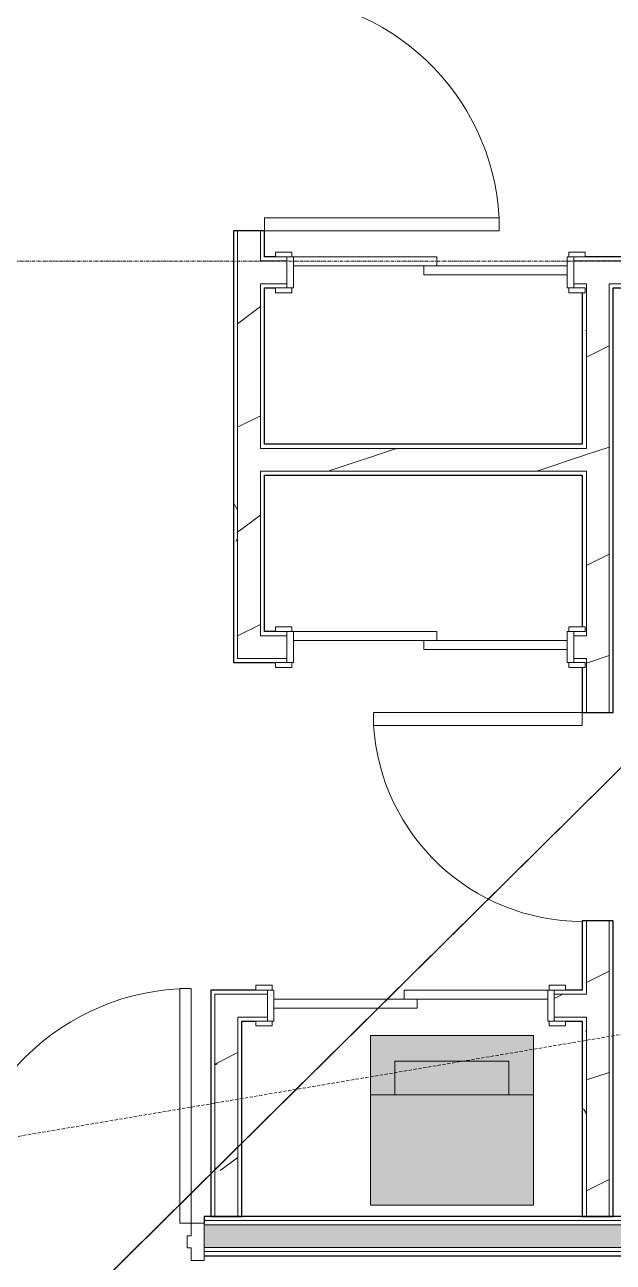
# Model space of a CAD drawing. Header units: inches. Extents: x -10205 to 13964, y -460 to 30702.
# Drawn here: x -3004.4 to -2914.1, y 11715 to 11904.9 of the extents above; entities that cross this region are included whole.
import ezdxf

# ---------------------------------------------------------------- set-up
doc = ezdxf.new("R2010")
doc.units = ezdxf.units.IN
doc.header["$MEASUREMENT"] = 0
doc.linetypes.add('Grid Line 1_2_', pattern=[0.8749999999999999, 0.4999999999999999, -0.125, 0.125, -0.125])
doc.linetypes.add('IMPORT-DASHED _2_', pattern=[0.7499999999999998, 0.4999999999999999, -0.2499999999999999])
for name, color, linetype, lineweight in [('0-1', 7, 'Continuous', 5), ('0-4', 7, 'Continuous', 9), ('00base_6150001_dwg', 147, 'Continuous', 13), ('A-DOOR', 31, 'Continuous', 9), ('A-DOOR-3', 7, 'Continuous', 9), ('A-DOOR-4', 250, 'Continuous', 13), ('A-DOOR-6', 31, 'Continuous', 13), ('A-DOOR-FRAM', 31, 'Continuous', 13), ('A-DOOR-FRAM-2', 250, 'Continuous', 13), ('A-WALL', 113, 'Continuous', 9), ('A-WALL-5', 130, 'Continuous', 25), ('A-WALL-6', 7, 'Continuous', 9), ('A-WALL-PATT-3', 7, 'Continuous', 9), ('A-WALL-PATT-4', 8, 'Continuous', 9), ('A-WALL-PATT-5', 111, 'Continuous', 9), ('E_Survey_Traverse', 147, 'Continuous', 13), ('E_TOPO_DTM_Contours_Minor', 147, 'IMPORT-DASHED _2_', 13), ('I-WALL-2', 2, 'Continuous', 25), ('P-SANR-FIXT-1', 8, 'Continuous', 9), ('P-SANR-FIXT-5', 7, 'Continuous', 9), ('S-GRID-1', 1, 'Grid Line 1_2_', 9)]:
    doc.layers.add(name, color=color, linetype=linetype, lineweight=lineweight)
pattern_1 = [(0, (0, 0), (61.44, 15.36), [2.534, -43.54600000000001, 2.534, -43.54600000000001, -245.76]), (0, (0, 0), (61.44, 15.36), [-92.16, 2.534, -89.626, 2.534, -43.54600000000001, -107.52]), (0, (0, 0), (61.44, 15.36), [-230.4, 2.534, -28.186, 2.534, -74.266]), (120, (23.04, 7.68), (-44.02215020212896, 45.52860080851592), [2.534, -43.546, 2.534, -43.546, -245.76]), (120, (23.04, 7.68), (-44.02215020212896, 45.52860080851592), [-92.15999999999998, 2.534, -89.62599999999999, 2.534, -43.546, -107.52]), (120, (23.04, 7.68), (-44.02215020212896, 45.52860080851592), [-230.4, 2.534, -28.186, 2.534, -74.26599999999999]), (240, (30.72, 38.4), (-17.41784979787101, -60.8886008085159), [2.534, -43.54600000000001, 2.534, -43.54600000000001, -245.76]), (240, (30.72, 38.4), (-17.41784979787101, -60.8886008085159), [-92.16, 2.534, -89.626, 2.534, -43.54600000000001, -107.52]), (240, (30.72, 38.4), (-17.41784979787101, -60.8886008085159), [-230.4, 2.534, -28.186, 2.534, -74.266])]
pattern_2 = [(216.87, (12.795, 31.987), (95.96128571417499, 63.97497142697662), [15.994, -143.942]), (206.565, (31.987, 22.391), (-31.98698098913992, -31.98692384710355), [35.76300000000001, -35.76300000000001]), (198.435, (31.987, 6.397), (-63.9747458606528, -31.98712813093555), [20.23099999999999, -80.92199999999998])]

# ---------------------------------------------------------------- blocks, each defined once
blk = doc.blocks.new('Single-Flush - 32_ x 84_-1372862-SITE PLAN - CAD FILE')
at = {"layer": 'A-DOOR-3'}
blk.add_arc((16.00000000000093, 2.374999999999131), 32.06659275674492, 93.57587052023096, 179.9999999999998, dxfattribs=at)
at = {"layer": 'A-DOOR-4'}
for p, q in [((14, 2.374999999999472), (14, 34.37916177666377)), ((16.00000000000093, 34.37916177666377), (14, 34.37916177666377)), ((16.00000000000093, 2.374999999999472), (16.00000000000093, 34.37916177666377)), ((16.00000000000093, 2.374999999999472), (14, 2.374999999999472))]:
    blk.add_line(p, q, dxfattribs=at)
blk = doc.blocks.new('Stacked Washer and Dryer - 26_x25_ - Private-1372850-SITE PLAN - CAD FILE')
at = {"layer": 'P-SANR-FIXT-1'}
blk.add_hatch(color=256, dxfattribs=at).paths.add_polyline_path([(1.637090463191271e-11, -12.49999999999844), (26.00000000001728, -12.49999999999707), (26.00000000001728, 12.50000000000474), (1.637090463191271e-11, 12.50000000000338)], flags=0)
at = {"layer": 'P-SANR-FIXT-5'}
for p, q in [((9.858780458671372e-13, 12.50000000000107), (26.00000000000047, 12.50000000000107)), ((9.858780458671372e-13, 12.50000000000107), (9.858780458671372e-13, -12.49999999999893)), ((16.90625000000028, -12.49999999999893), (16.90625000000028, 12.50000000000107)), ((26.00000000000047, 12.50000000000107), (26.00000000000047, -12.49999999999893)), ((22.09375000000043, 8.74999999999969), (16.90625000000028, 8.74999999999969)), ((22.09375000000043, -8.750000000000046), (22.09375000000043, 8.74999999999969)), ((16.90625000000028, -8.750000000000046), (22.09375000000043, -8.750000000000046)), ((26.00000000000047, -12.49999999999893), (9.858780458671372e-13, -12.49999999999893))]:
    blk.add_line(p, q, dxfattribs=at)
blk = doc.blocks.new('Single-Flush - 36_ x 84_-1372839-SITE PLAN - CAD FILE')
at = {"layer": 'A-DOOR-3'}
blk.add_arc((18.00000000000094, 2.374999999999273), 36.06659275674493, 93.17885224191846, 179.9999999999998, dxfattribs=at)
at = {"layer": 'A-DOOR-4'}
for p, q in [((16, 2.374999999999472), (16, 38.38609708243875)), ((18.00000000000094, 38.38609708243875), (16, 38.38609708243875)), ((18.00000000000094, 2.374999999999472), (18.00000000000094, 38.38609708243875)), ((18.00000000000094, 2.374999999999472), (16, 2.374999999999472))]:
    blk.add_line(p, q, dxfattribs=at)
blk = doc.blocks.new('FOLDING_SLIDING CLOSET - 42_ x 80_-1372874-SITE PLAN - CAD FILE')
at = {"layer": 'A-DOOR-3'}
for p, q in [((-21.25000000000012, 2.999999999999732), (-23.75000000000012, 2.999999999999732)), ((-23.75000000000012, 2.999999999999732), (-23.75000000000012, 2.249999999999732)), ((-23.75000000000012, 2.249999999999732), (-21.25000000000012, 2.249999999999732)), ((-21.25000000000012, 2.249999999999732), (-21.25000000000012, 2.999999999999732)), ((23.74999999999987, 2.999999999999732), (21.24999999999988, 2.999999999999732)), ((21.24999999999988, 2.999999999999732), (21.24999999999988, 2.249999999999732)), ((21.24999999999988, 2.249999999999732), (23.74999999999987, 2.249999999999732)), ((23.74999999999987, 2.249999999999732), (23.74999999999987, 2.999999999999732)), ((-21.25000000000009, -2.500000000038798), (-23.75000000000009, -2.500000000038798)), ((-23.75000000000009, -2.500000000038798), (-23.75000000000009, -3.250000000038518)), ((-23.75000000000009, -3.250000000038518), (-21.25000000000009, -3.250000000038518)), ((-21.25000000000009, -3.250000000038518), (-21.25000000000009, -2.500000000038798)), ((23.74999999999989, -2.500000000038798), (21.2499999999999, -2.500000000038798)), ((21.2499999999999, -2.500000000038798), (21.2499999999999, -3.250000000038518)), ((21.2499999999999, -3.250000000038518), (23.74999999999989, -3.250000000038518)), ((23.74999999999989, -3.250000000038518), (23.74999999999989, -2.500000000038798))]:
    blk.add_line(p, q, dxfattribs=at)
at = {"layer": 'A-DOOR-4'}
for p, q in [((0.9999999999999057, 2.249999999999732), (-21.00000000000011, 2.249999999999732)), ((-21.00000000000011, 2.249999999999732), (-21.00000000000011, 0.8749999999997357)), ((0.9999999999999057, 0.8749999999997357), (0.9999999999999057, 2.249999999999732)), ((-21.00000000000011, 0.8749999999997357), (0.9999999999999057, 0.8749999999997357)), ((20.99999999999988, 0.8749999999997357), (-1.000000000000095, 0.8749999999997357)), ((-1.000000000000095, 0.8749999999997357), (-1.000000000000095, -0.5000000000002975)), ((20.99999999999988, -0.5000000000002975), (20.99999999999988, 0.8749999999997357)), ((-1.000000000000095, -0.5000000000002975), (20.99999999999988, -0.5000000000002975))]:
    blk.add_line(p, q, dxfattribs=at)
at = {"layer": 'A-DOOR-FRAM-2'}
for p, q in [((-21.0000000000001, 2.249999999999732), (-22.0000000000001, 2.249999999999732)), ((-22.0000000000001, 2.249999999999732), (-22.0000000000001, -2.500000000038798)), ((-21.0000000000001, -2.500000000038798), (-21.0000000000001, 2.249999999999732)), ((20.99999999999988, 2.249999999999654), (20.99999999999988, -2.500000000000332)), ((21.9999999999999, 2.249999999999654), (20.99999999999988, 2.249999999999654)), ((21.9999999999999, -2.500000000000332), (21.9999999999999, 2.249999999999654)), ((-22.0000000000001, -2.500000000038798), (-21.0000000000001, -2.500000000038798)), ((20.99999999999988, -2.500000000000332), (21.9999999999999, -2.500000000000332))]:
    blk.add_line(p, q, dxfattribs=at)
blk = doc.blocks.new('FOLDING_SLIDING CLOSET - 42_ x 80_-1372875-SITE PLAN - CAD FILE')
at = {"layer": 'A-DOOR-3'}
for p, q in [((-23.75000000000009, 3.25000000003793), (-21.25000000000009, 3.25000000003793)), ((-23.75000000000009, 2.50000000003821), (-23.75000000000009, 3.25000000003793)), ((-21.25000000000009, 2.50000000003821), (-23.75000000000009, 2.50000000003821)), ((-21.25000000000009, 3.25000000003793), (-21.25000000000009, 2.50000000003821)), ((21.2499999999999, 3.25000000003793), (23.74999999999989, 3.25000000003793)), ((21.2499999999999, 2.50000000003821), (21.2499999999999, 3.25000000003793)), ((23.74999999999989, 2.50000000003821), (21.2499999999999, 2.50000000003821)), ((23.74999999999989, 3.25000000003793), (23.74999999999989, 2.50000000003821)), ((-23.75000000000012, -2.25000000000032), (-21.25000000000012, -2.25000000000032)), ((-23.75000000000012, -3.00000000000032), (-23.75000000000012, -2.25000000000032)), ((-21.25000000000012, -3.00000000000032), (-23.75000000000012, -3.00000000000032)), ((-21.25000000000012, -2.25000000000032), (-21.25000000000012, -3.00000000000032)), ((21.24999999999988, -2.25000000000032), (23.74999999999987, -2.25000000000032)), ((21.24999999999988, -3.00000000000032), (21.24999999999988, -2.25000000000032)), ((23.74999999999987, -3.00000000000032), (21.24999999999988, -3.00000000000032)), ((23.74999999999987, -2.25000000000032), (23.74999999999987, -3.00000000000032))]:
    blk.add_line(p, q, dxfattribs=at)
at = {"layer": 'A-DOOR-4'}
for p, q in [((-1.000000000000095, 0.4999999999997095), (20.99999999999988, 0.4999999999997095)), ((-1.000000000000095, -0.8750000000003235), (-1.000000000000095, 0.4999999999997095)), ((20.99999999999988, 0.4999999999997095), (20.99999999999988, -0.8750000000003235)), ((-21.00000000000011, -0.8750000000003235), (0.9999999999999057, -0.8750000000003235)), ((-21.00000000000011, -2.25000000000032), (-21.00000000000011, -0.8750000000003235)), ((20.99999999999988, -0.8750000000003235), (-1.000000000000095, -0.8750000000003235)), ((0.9999999999999057, -0.8750000000003235), (0.9999999999999057, -2.25000000000032)), ((0.9999999999999057, -2.25000000000032), (-21.00000000000011, -2.25000000000032))]:
    blk.add_line(p, q, dxfattribs=at)
at = {"layer": 'A-DOOR-FRAM-2'}
for p, q in [((-22.0000000000001, 2.500000000038209), (-21.0000000000001, 2.500000000038209)), ((-22.0000000000001, -2.25000000000032), (-22.0000000000001, 2.500000000038209)), ((-21.0000000000001, 2.500000000038209), (-21.0000000000001, -2.25000000000032)), ((20.99999999999988, 2.499999999999744), (21.9999999999999, 2.499999999999744)), ((20.99999999999988, -2.250000000000243), (20.99999999999988, 2.499999999999744)), ((21.9999999999999, 2.499999999999744), (21.9999999999999, -2.250000000000243)), ((-21.0000000000001, -2.25000000000032), (-22.0000000000001, -2.25000000000032)), ((21.9999999999999, -2.250000000000243), (20.99999999999988, -2.250000000000243))]:
    blk.add_line(p, q, dxfattribs=at)
blk = doc.blocks.new('1750 Ox - Unit Layouts_rvt-1-SITE PLAN - CAD FILE')
at = {"layer": 'A-WALL-PATT-3'}
h = blk.add_hatch(dxfattribs=at)
h.set_pattern_fill('FP_2', color=256, style=0, pattern_type=2)
h.set_pattern_definition(pattern_1)
h.paths.add_polyline_path([(-2967.623736679708, 11869.25834774245), (-2967.623736679708, 11873.25834774245), (-2968.248736679443, 11873.25834774245), (-2968.248736679443, 11869.25834774245)], flags=0)
h.paths.add_polyline_path([(-2967.62373667971, 11909.25834774245), (-2967.62373667971, 12051.68939610979), (-2968.24873667971, 12051.68939610979), (-2968.24873667971, 11909.25834774245)], flags=0)
h.paths.add_polyline_path([(-2967.62373667971, 12055.18939610979), (-2967.62373667971, 12079.96439611055), (-2968.24873667971, 12079.96439611055), (-2968.24873667971, 12055.18939610979)], flags=0)
h = blk.add_hatch(dxfattribs=at)
h.set_pattern_fill('FP_2', color=256, style=0, pattern_type=2)
h.set_pattern_definition(pattern_1)
h.paths.add_polyline_path([(-2972.373736679444, 11807.63334774252), (-2971.748736679442, 11807.63334774252), (-2971.74873667971, 11869.25834774245), (-2972.373736679444, 11869.25834774245), (-2972.373736679444, 11807.68500063509)], flags=0)
h = blk.add_hatch(dxfattribs=at)
h.set_pattern_fill('FP_2', color=256, style=0, pattern_type=2)
h.set_pattern_definition(pattern_1)
h.paths.add_polyline_path([(-2918.248736679637, 11721.98939611058), (-2918.248736679637, 11752.61439611024), (-2918.873736679637, 11752.61439611024), (-2918.873736679637, 11721.98939611058)], flags=0)
h.paths.add_polyline_path([(-2918.873736679637, 11756.11439611024), (-2918.248736679637, 11756.11439611024), (-2918.248736679637, 11767.36439611025), (-2918.873736679637, 11767.36439611025), (-2918.873736679637, 11756.73939611025)], flags=0)
h.paths.add_polyline_path([(-2918.436236679653, 11799.36439611025), (-2918.248736679634, 11799.36439611025), (-2918.248736679634, 11807.63334774252), (-2918.873736679636, 11807.63334774252), (-2918.873736679636, 11807.00834774253), (-2918.436236679653, 11807.00834774249), (-2918.436236679653, 11806.25834774249), (-2918.873736679636, 11806.25834774249), (-2918.873736679636, 11799.36439611025)], flags=0)
h.paths.add_polyline_path([(-2918.248736679634, 11811.13334774252), (-2918.248736679634, 11836.38334774252), (-2918.873736679636, 11836.38334774252), (-2918.854701146641, 11812.50834774253), (-2918.436236679653, 11812.50834774253), (-2918.436236679653, 11811.75834774253), (-2918.873736679636, 11811.75834774252), (-2918.873736679636, 11811.13334774252), (-2918.436236679653, 11811.13334774252)], flags=0)
h.paths.add_polyline_path([(-2918.248736679634, 11839.88334774252), (-2918.248736679634, 11864.50834774245), (-2918.436236679687, 11864.50834774245), (-2918.436236679687, 11863.75834774242), (-2918.873736679636, 11863.75834774242), (-2918.873736679636, 11839.88334774252)], flags=0)
at = {"layer": 'A-WALL-PATT-4'}
h = blk.add_hatch(dxfattribs=at)
h.set_pattern_fill('FP_4', color=256, style=0, pattern_type=2)
h.set_pattern_definition(pattern_2)
h.paths.add_polyline_path([(-2968.24873667971, 11868.63334774246), (-2968.24873667971, 11873.25834774245), (-2971.748736679442, 11873.25834774245), (-2971.748736679442, 11868.63334774246)], flags=0)
h.paths.add_polyline_path([(-2968.24873667971, 11909.25834774245), (-2968.24873667971, 12079.96439611055), (-2971.74873667971, 12079.96439611055), (-2971.74873667971, 11909.25834774245)], flags=0)
h = blk.add_hatch(dxfattribs=at)
h.set_pattern_fill('FP_4', color=256, style=0, pattern_type=2)
h.set_pattern_definition(pattern_2)
h.paths.add_polyline_path([(-2968.26501272111, 11811.13334774252), (-2968.248736679449, 11811.13334774252), (-2968.248736679443, 11868.63334774246), (-2971.748736679442, 11868.63334774246), (-2971.748736679442, 11811.13334774252)], flags=0)
h = blk.add_hatch(dxfattribs=at)
h.set_pattern_fill('FP_4', color=256, style=0, pattern_type=2)
h.set_pattern_definition(pattern_2)
h.paths.add_polyline_path([(-2914.117740343979, 11865.13334774245), (-2911.248736679844, 11865.13334774245), (-2911.248736679844, 11868.63334774245), (-2920.186236679681, 11868.63334774245), (-2920.186236679686, 11865.13334774245), (-2914.123736679635, 11865.13334774245)], flags=0)
h.paths.add_polyline_path([(-2854.123736679629, 11865.13334774245), (-2854.123736679629, 11868.63334774245), (-2877.248736679843, 11868.63334774245), (-2877.248736679843, 11865.13334774245), (-2875.123736679706, 11865.13334774245)], flags=0)
h.paths.add_polyline_path([(-2967.623736679442, 11865.13334774245), (-2964.186236679687, 11865.13334774245), (-2964.186236679687, 11868.63334774246), (-2968.248736679443, 11868.63334774246), (-2968.248736679443, 11865.13334774245)], flags=0)
h = blk.add_hatch(dxfattribs=at)
h.set_pattern_fill('FP_4', color=256, style=0, pattern_type=2)
h.set_pattern_definition(pattern_2)
h.paths.add_polyline_path([(-2914.748736679636, 11721.98939611058), (-2914.748736679636, 11767.36439611025), (-2918.248736679637, 11767.36439611025), (-2918.248736679637, 11721.98939611058)], flags=0)
h.paths.add_polyline_path([(-2914.748736679636, 11799.36439611025), (-2914.748736679636, 11865.13334774245), (-2918.248736679634, 11865.13334774245), (-2918.248736679634, 11799.36439611025)], flags=0)
h = blk.add_hatch(dxfattribs=at)
h.set_pattern_fill('FP_4', color=256, style=0, pattern_type=2)
h.set_pattern_definition(pattern_2)
h.paths.add_polyline_path([(-2967.623736679442, 11836.38334774252), (-2918.248736679634, 11836.38334774252), (-2918.248736679634, 11839.88334774252), (-2968.248736679443, 11839.88334774252), (-2968.248736679443, 11836.38334774252), (-2967.822649722921, 11836.38334774252)], flags=0)
h = blk.add_hatch(dxfattribs=at)
h.set_pattern_fill('FP_4', color=256, style=0, pattern_type=2)
h.set_pattern_definition(pattern_2)
h.paths.add_polyline_path([(-2975.227800072034, 11721.98939611056), (-2971.727800072035, 11721.98939611056), (-2971.727800072035, 11756.11439611024), (-2975.227800072034, 11756.11439611024), (-2975.227800072034, 11730.2643216648)], flags=0)
h = blk.add_hatch(dxfattribs=at)
h.set_pattern_fill('FP_4', color=256, style=0, pattern_type=2)
h.set_pattern_definition(pattern_2)
h.paths.add_polyline_path([(-2918.248736679637, 11752.61439611024), (-2918.248736679637, 11756.11439611024), (-2923.175768375937, 11756.11439611024), (-2923.175768375937, 11752.61439611024), (-2918.873736679637, 11752.61439611024)], flags=0)
h.paths.add_polyline_path([(-2971.727800072035, 11752.61439611024), (-2967.175768375937, 11752.61439611024), (-2967.175768375937, 11756.11439611024), (-2971.727800072035, 11756.11439611024)], flags=0)
at = {"layer": 'A-WALL-5'}
for p, q in [((-2972.373736679706, 11873.25834774244), (-2972.373736679706, 11869.25834774244)), ((-2967.623736679706, 11873.25834774244), (-2972.373736679706, 11873.25834774244)), ((-2967.623736679706, 11869.25834774244), (-2967.623736679706, 11873.25834774244)), ((-2972.373736679439, 11869.25834774244), (-2972.373736679441, 11811.75834774251)), ((-2965.936236679684, 11869.25834774244), (-2967.623736679439, 11869.25834774244)), ((-2911.24873667984, 11869.25834774244), (-2918.436236679684, 11869.25834774244)), ((-2967.62373667944, 11840.50834774251), (-2967.623736679439, 11864.50834774244)), ((-2967.623736679439, 11864.50834774244), (-2965.936236679684, 11864.50834774244)), ((-2918.873736679633, 11863.7583477424), (-2918.873736679633, 11840.50834774251)), ((-2914.123736679633, 11799.36439611023), (-2914.123736679632, 11864.50834774244)), ((-2914.123736679632, 11864.50834774244), (-2911.24873667984, 11864.50834774244)), ((-2918.873736679633, 11840.50834774251), (-2967.62373667944, 11840.50834774251)), ((-2967.623736679441, 11811.75834774251), (-2967.62373667944, 11835.75834774251)), ((-2967.62373667944, 11835.75834774251), (-2918.873736679633, 11835.75834774251)), ((-2918.873736679633, 11835.75834774251), (-2918.873736679633, 11812.50834774251)), ((-2972.373736679441, 11811.75834774251), (-2972.373736679441, 11807.63334774251)), ((-2965.93623667965, 11811.75834774251), (-2967.623736679441, 11811.75834774251)), ((-2972.373736679441, 11807.63334774251), (-2972.373736679441, 11807.00834774251)), ((-2972.373736679441, 11807.00834774251), (-2965.93623667965, 11807.00834774251)), ((-2918.873736679633, 11806.25834774248), (-2918.873736679633, 11799.36439611023)), ((-2918.873736679633, 11799.36439611023), (-2914.123736679633, 11799.36439611023)), ((-2914.123736679634, 11767.36439611023), (-2918.873736679634, 11767.36439611023)), ((-2918.873736679634, 11767.36439611023), (-2918.873736679634, 11756.73939611022)), ((-2914.123736679634, 11721.98939611056), (-2914.123736679634, 11767.36439611023)), ((-2975.227800072031, 11756.73939611022), (-2975.852800072032, 11756.73939611022)), ((-2975.852800072032, 11756.73939611022), (-2975.852800072032, 11721.98939611055)), ((-2971.102800072031, 11756.73939611022), (-2975.227800072031, 11756.73939611022)), ((-2968.925768375932, 11756.73939611022), (-2971.102800072031, 11756.73939611022)), ((-2918.873736679634, 11756.73939611022), (-2921.425768375933, 11756.73939611022)), ((-2971.102800072032, 11721.98939611055), (-2971.102800072032, 11751.98939611022)), ((-2971.102800072031, 11751.98939611022), (-2968.925768375932, 11751.98939611022)), ((-2921.425768375933, 11751.98939611022), (-2918.873736679634, 11751.98939611022)), ((-2918.873736679634, 11751.98939611022), (-2918.873736679634, 11721.98939611056)), ((-2975.852800072032, 11721.98939611055), (-2971.102800072032, 11721.98939611055)), ((-2918.873736679634, 11721.98939611056), (-2914.123736679634, 11721.98939611056))]:
    blk.add_line(p, q, dxfattribs=at)
at = {"layer": 'A-WALL-6'}
for p, q in [((-2971.748736679706, 11869.25834774244), (-2971.748736679706, 11873.25834774244)), ((-2968.248736679706, 11869.25834774244), (-2968.248736679706, 11873.25834774244)), ((-2971.748736679439, 11869.25834774244), (-2971.748736679706, 11868.63334774244)), ((-2968.248736679706, 11869.25834774244), (-2968.248736679707, 11868.63334774244)), ((-2971.74873667944, 11811.75834774251), (-2971.748736679439, 11868.63334774244)), ((-2968.24873667944, 11868.63334774244), (-2967.623736679439, 11868.63334774244)), ((-2964.186236679683, 11868.63334774244), (-2967.623736679439, 11868.63334774244)), ((-2911.24873667984, 11868.63334774244), (-2920.186236679683, 11868.63334774244)), ((-2968.24873667944, 11839.88334774251), (-2968.24873667944, 11865.13334774244)), ((-2968.24873667944, 11865.13334774244), (-2967.623736679439, 11865.13334774244)), ((-2964.186236679683, 11865.13334774244), (-2967.623736679439, 11865.13334774244)), ((-2918.248736679632, 11865.13334774244), (-2920.186236679683, 11865.13334774244)), ((-2918.248736679632, 11865.13334774244), (-2918.248736679632, 11864.50834774244)), ((-2918.248736679632, 11864.50834774244), (-2918.248736679633, 11839.88334774251)), ((-2914.748736679633, 11865.13334774244), (-2914.748736679633, 11864.50834774244)), ((-2911.24873667984, 11865.13334774244), (-2914.748736679632, 11865.13334774244)), ((-2914.748736679633, 11864.50834774244), (-2914.748736679634, 11799.36439611023)), ((-2967.62373667944, 11839.88334774251), (-2968.24873667944, 11839.88334774251)), ((-2918.873736679633, 11839.88334774251), (-2967.62373667944, 11839.88334774251)), ((-2918.873736679633, 11839.88334774251), (-2918.248736679633, 11839.88334774251)), ((-2968.248736679441, 11811.75834774251), (-2968.24873667944, 11836.38334774251)), ((-2967.62373667944, 11836.38334774251), (-2968.24873667944, 11836.38334774251)), ((-2918.873736679633, 11836.38334774251), (-2967.62373667944, 11836.38334774251)), ((-2918.873736679633, 11836.38334774251), (-2918.248736679633, 11836.38334774251)), ((-2918.248736679633, 11836.38334774251), (-2918.248736679633, 11811.13334774251)), ((-2971.748736679441, 11811.1333477425), (-2971.748736679441, 11811.75834774251)), ((-2971.748736679441, 11807.63334774251), (-2971.748736679441, 11811.1333477425)), ((-2968.248736679441, 11811.13334774251), (-2968.248736679441, 11811.75834774251)), ((-2968.248736679441, 11811.13334774251), (-2964.186236679649, 11811.13334774251)), ((-2920.186236679649, 11811.1333477425), (-2918.873736679633, 11811.1333477425)), ((-2918.873736679633, 11811.13334774251), (-2918.248736679634, 11811.13334774251)), ((-2971.748736679441, 11807.63334774251), (-2964.186236679649, 11807.63334774251)), ((-2920.186236679649, 11807.6333477425), (-2918.873736679633, 11807.63334774251)), ((-2918.873736679633, 11807.6333477425), (-2918.248736679634, 11807.63334774251)), ((-2918.248736679634, 11807.63334774251), (-2918.248736679634, 11799.36439611023)), ((-2918.248736679634, 11767.36439611023), (-2918.248736679634, 11756.11439611022)), ((-2914.748736679634, 11767.36439611023), (-2914.748736679634, 11721.98939611056)), ((-2975.227800072031, 11756.11439611022), (-2975.227800072032, 11721.98939611055)), ((-2975.227800072031, 11756.11439611022), (-2971.727800072032, 11756.11439611022)), ((-2971.727800072032, 11756.11439611022), (-2971.102800072031, 11756.11439611022)), ((-2971.102800072031, 11756.11439611022), (-2967.175768375934, 11756.11439611022)), ((-2923.175768375934, 11756.11439611022), (-2918.873736679634, 11756.11439611022)), ((-2918.873736679634, 11756.11439611022), (-2918.248736679634, 11756.11439611022)), ((-2971.727800072032, 11752.61439611022), (-2971.727800072032, 11721.98939611055)), ((-2971.727800072032, 11752.61439611022), (-2971.102800072032, 11752.61439611022)), ((-2971.102800072031, 11752.61439611022), (-2967.175768375934, 11752.61439611022)), ((-2923.175768375934, 11752.61439611022), (-2918.873736679634, 11752.61439611022)), ((-2918.873736679634, 11752.61439611022), (-2918.248736679634, 11752.61439611022)), ((-2918.248736679634, 11752.61439611022), (-2918.248736679634, 11721.98939611056))]:
    blk.add_line(p, q, dxfattribs=at)
at = {"layer": '0-4'}
for name, p, rotation in [('Single-Flush - 36_ x 84_-1372839-SITE PLAN - CAD FILE', (-2969.998736679704, 11891.25834774244), 270.0000000000002), ('Single-Flush - 32_ x 84_-1372862-SITE PLAN - CAD FILE', (-2916.498736679634, 11783.36439611023), 89.99999999999922), ('FOLDING_SLIDING CLOSET - 42_ x 80_-1372875-SITE PLAN - CAD FILE', (-2945.175768375934, 11754.48939611022), 180), ('Stacked Washer and Dryer - 26_x25_ - Private-1372850-SITE PLAN - CAD FILE', (-2938.873736679947, 11723.76432166478), 89.99999999999613)]:
    blk.add_blockref(name, p, dxfattribs=dict(at, rotation=rotation))
for p in [(-2942.186236679683, 11867.00834774244), (-2942.186236679649, 11809.50834774251)]:
    blk.add_blockref('FOLDING_SLIDING CLOSET - 42_ x 80_-1372874-SITE PLAN - CAD FILE', p, dxfattribs=at)
blk = doc.blocks.new('HOLLOW METAL - UNIT DOOR-1759144-SITE PLAN - CAD FILE')
at = {"layer": 'A-DOOR'}
blk.add_arc((17.9999999999999, 2.249999999999541), 35.99999999999997, 89.99999999999964, 179.9999999999997, dxfattribs=at)
at = {"layer": 'A-DOOR-6'}
for p, q in [((17.99999999999984, 38.24999999999955), (16.24999999999984, 38.24999999999955)), ((16.24999999999984, 38.24999999999955), (16.2499999999999, 2.249999999999541)), ((17.9999999999999, 2.249999999999547), (17.99999999999984, 38.24999999999955)), ((16.2499999999999, 2.249999999999541), (17.9999999999999, 2.249999999999547))]:
    blk.add_line(p, q, dxfattribs=at)
at = {"layer": 'A-DOOR-FRAM'}
for p, q in [((-18.00000000000011, 2.249999999999554), (-20.0000000000001, 2.249999999999554)), ((-20.0000000000001, 2.249999999999554), (-20.0000000000001, -3.500000000000447)), ((-18.00000000000011, 0.3124999999996143), (-18.00000000000011, 2.249999999999554)), ((17.99999999999989, 2.249999999999554), (17.99999999999989, 0.3124999999996143)), ((19.99999999999988, 2.249999999999554), (17.99999999999989, 2.249999999999554)), ((19.99999999999988, -3.500000000000447), (19.99999999999988, 2.249999999999554)), ((-17.37500000000003, 0.3124999999996143), (-18.00000000000011, 0.3124999999996143)), ((-17.37500000000003, -1.562500000000396), (-17.37500000000003, 0.3124999999996143)), ((17.99999999999989, 0.3124999999996143), (17.37499999999984, 0.3124999999996143)), ((17.37499999999984, 0.3124999999996143), (17.37499999999984, -1.562500000000396)), ((-18.00000000000011, -3.500000000000447), (-18.00000000000011, -1.562500000000396)), ((-18.00000000000011, -1.562500000000396), (-17.37500000000003, -1.562500000000396)), ((17.37499999999984, -1.562500000000396), (17.99999999999989, -1.562500000000396)), ((17.99999999999989, -1.562500000000396), (17.99999999999989, -3.500000000000447)), ((-20.0000000000001, -3.500000000000447), (-18.00000000000011, -3.500000000000447)), ((17.99999999999989, -3.500000000000447), (19.99999999999988, -3.500000000000447))]:
    blk.add_line(p, q, dxfattribs=at)
blk = doc.blocks.new('00base_6150001_dwg-1748108-SITE PLAN - CAD FILE')
at = {"layer": 'E_Survey_Traverse', "flags": 128}
blk.add_lwpolyline([(4039039.583999999, 3369997.092), (4041584.772, 3367512.036), (4040589.071999999, 3366225.923999999), (4039039.583999999, 3369997.092), (4041584.676281552, 3367512.129457026), (4040589.072586288, 3366226.292524612)], close=True, dxfattribs=at)
at = {"layer": 'E_TOPO_DTM_Contours_Minor', "flags": 128}
blk.add_lwpolyline([(4039252.619582019, 3365857.195464221), (4039020.050317814, 3365861.753002264), (4038973.877579564, 3365861.585722285), (4038861.407276312, 3365859.329139469), (4038858.637812203, 3365858.613098479), (4038857.820658899, 3365918.327037387), (4039073.101437596, 3365924.550303789), (4039206.548621399, 3365928.782214845), (4039401.419165288, 3365934.074254603), (4039520.829504811, 3365937.352069464), (4039734.139448256, 3365944.304242952), (4039804.017606142, 3365945.9355666), (4039832.705041484, 3365946.028464275), (4039862.547636934, 3365949.246557766), (4039920.653620863, 3366004.621531419), (4039966.874886008, 3366023.442531574), (4040043.60953736, 3366061.094942996), (4040104.835651474, 3366069.90424306), (4040228.650779292, 3366100.236697981), (4040263.624051013, 3366115.216061416), (4040396.927291126, 3366210.232374545), (4040430.993582932, 3366254.569878011), (4040450.745671641, 3366303.969324801), (4040457.697849342, 3366335.545250005), (4040444.049779921, 3366457.663739231), (4040453.769084731, 3366493.025424671), (4040477.597147031, 3366571.122460878), (4040499.048261044, 3366626.201162919), (4040445.518839242, 3366664.429434436), (4040407.733232942, 3366678.309202535), (4040295.793651067, 3366733.518542438), (4040295.140544381, 3366745.828829026), (4040282.115845343, 3366804.889831081), (4040249.405456563, 3366843.647596526), (4040221.996089134, 3366862.001791167), (4040173.343206252, 3366919.858031186), (4040141.852553173, 3367004.12536579), (4040085.479634666, 3367010.660003699), (4040078.418793158, 3366999.188975703), (4040078.018532814, 3367015.439569267), (4040075.555588511, 3367014.164863405), (4040073.432545242, 3367085.360126785), (4040077.033522134, 3367095.763923736), (4040087.829494377, 3367110.416510058), (4040133.791980703, 3367148.674236503), (4040142.898558075, 3367150.410911558), (4040173.339508889, 3367152.125557487), (4040248.397907477, 3367155.539812682), (4040303.606111729, 3367179.004320018), (4040305.012018898, 3367180.595521471), (4040314.104012952, 3367320.129960803), (4040412.188011644, 3367323.228588235), (4040464.65986906, 3367355.598324382), (4040480.334007595, 3367373.018009464), (4040447.58528698, 3367379.025902962), (4040414.901663689, 3367401.332358459), (4040302.098403873, 3367588.33585845), (4040297.772544198, 3367601.42220446), (4040292.942533573, 3367640.528022506), (4040278.761544573, 3367647.234217921), (4040258.047920783, 3367669.579581089), (4040251.750484933, 3367683.31860531), (4040228.232391783, 3367701.52753593), (4040191.92749438, 3367744.06042382), (4040088.17107545, 3367822.190760178), (4040070.88873338, 3367854.402327055), (4040053.325370065, 3367929.098712224), (4040054.603074364, 3367987.047947459), (4040071.57256718, 3368125.959661209), (4040088.202751483, 3368181.379350414), (4040227.204206374, 3368374.208467409), (4040261.301723804, 3368391.157701342), (4040298.086086047, 3368467.424115723), (4040359.334999484, 3368649.938384343), (4040330.141425988, 3368806.675257121), (4040165.356388233, 3368861.701279282), (4040095.111796302, 3368957.565771139), (4039980.832882108, 3369203.773953729), (4039973.025422179, 3369222.746459401), (4039971.102231431, 3369237.134722369), (4039953.693729309, 3369411.971808165), (4039943.814098581, 3369412.311509128), (4039948.443021597, 3369463.117605386), (4039934.75812384, 3369506.534580172), (4039957.12411102, 3369602.072915986), (4039953.448221581, 3369619.298867835), (4039952.295495468, 3369641.763910228), (4039981.143645799, 3369781.641026567), (4039927.509956338, 3369828.300200578), (4039868.135940475, 3369862.143112982), (4039854.300391808, 3369870.58364295), (4039852.326068935, 3369875.189775479), (4039836.265897006, 3369892.240291038), (4039760.551638768, 3369889.741445704), (4039752.050876541, 3369892.468927315), (4039754.270687609, 3369889.439049046), (4039754.974340547, 3369888.168428048), (4039678.607798811, 3369845.653410404), (4039658.844185633, 3369875.071509353), (4039628.925918728, 3369914.753570887), (4039604.032220975, 3369963.128420119), (4039505.984441382, 3369925.864146505), (4039392.795238314, 3369947.447240087), (4039386.338946558, 3369967.06055608), (4039355.344087423, 3369961.296931156), (4039291.899947582, 3369959.774313021), (4039275.444810622, 3369929.931759906), (4039053.739672953, 3369924.192225759), (4039026.334501432, 3369905.35429299), (4038963.009320331, 3369907.714299583), (4038857.49758448, 3369876.333870396), (4038846.528743611, 3369878.293149051), (4038792.826676543, 3369864.630911735), (4038743.687520886, 3369856.683483645), (4038561.177546823, 3369831.62555849), (4038437.299543334, 3369813.344260016), (4038377.378305156, 3369794.873824282), (4038298.256137733, 3369791.984883449), (4038204.037072115, 3369777.979494604), (4038129.907147404, 3369742.003837283), (4038115.478342647, 3369715.204684071), (4038125.201059813, 3369583.852068661), (4038132.660272891, 3369530.311982602), (4038120.522747335, 3369379.870187231), (4038124.980317765, 3369303.483158116), (4038132.968879223, 3369194.739213839), (4038146.329397189, 3369083.368980784), (4038137.125997732, 3368960.57642059), (4038133.534198178, 3368828.206633797), (4038156.254864666, 3368489.144460708), (4038159.610345547, 3368450.34197163), (4038160.005309957, 3368445.478092185), (4038160.398908316, 3368439.726538913), (4038163.47433635, 3368406.364181617), (4038197.716284776, 3368138.262542674), (4038241.148163114, 3367950.59838033), (4038253.154016597, 3367844.315700737), (4038267.016459465, 3367653.978216687), (4038284.334597815, 3367504.403969073), (4038306.340035911, 3367190.316676862), (4038316.176755379, 3367136.2511709), (4038373.251099241, 3366959.113144599), (4038423.646588896, 3366853.753288084), (4038455.732222595, 3366820.113983257), (4038502.888154953, 3366771.47520398), (4038552.27059904, 3366754.351114477), (4038566.573511024, 3366719.926293677), (4038649.332890861, 3366560.338705345), (4038676.329935244, 3366458.210601411), (4038714.032144417, 3366349.839503439), (4038707.533786235, 3366197.932062994), (4038692.413815555, 3366075.679245261), (4038683.498122586, 3365974.064410959), (4038681.260673344, 3365863.738699234), (4038697.135748599, 3365855.622117631), (4038793.012337278, 3365832.907566708)], dxfattribs=at)

msp = doc.modelspace()

# ---------------------------------------------------------------- hatches: boundary and pattern name
at = {"layer": 'A-WALL-PATT-5'}
h = msp.add_hatch(dxfattribs=at)
h.set_pattern_fill('FP_2', color=256, style=0, pattern_type=2)
h.set_pattern_definition(pattern_1)
h.paths.add_polyline_path([(-2638.098736679613, 11720.73939611053), (-2633.098736679612, 11720.73939611053), (-2633.098736679612, 11721.36439611053), (-2805.123736679709, 11721.36439611053), (-2805.123736679709, 11720.73939611054), (-2638.404003998429, 11720.73939611053)], flags=0)
h.paths.add_polyline_path([(-3385.532333166243, 11720.73939611054), (-3294.872896125422, 11720.73939611054), (-3294.872896125422, 11721.36439611054), (-3423.373736679701, 11721.36439611054), (-3423.373736679701, 11720.73939611054), (-3388.462706814551, 11720.73939611054)], flags=0)
h.paths.add_polyline_path([(-2846.111683987167, 11720.73939611053), (-2845.123736679708, 11720.73939611053), (-2845.123736679708, 11721.36439611053), (-2847.373736679709, 11721.36439611053), (-2847.373736679709, 11720.73939611054), (-2846.123736679701, 11720.73939611054)], flags=0)
h.paths.add_polyline_path([(-3254.872896125421, 11720.73939611054), (-3138.873736679709, 11720.73939611054), (-3138.873736679709, 11721.36439611053), (-3254.872896125421, 11721.36439611054), (-3254.872896125421, 11720.98939611054)], flags=0)
h.paths.add_polyline_path([(-3135.373736679709, 11720.73939611054), (-3016.852800072033, 11720.73939611054), (-3016.852800072033, 11721.36439611053), (-3135.373736679709, 11721.36439611053), (-3135.373736679709, 11720.84500032404)], flags=0)
h.paths.add_polyline_path([(-2851.498736679702, 11720.73939611054), (-2850.873736679709, 11720.73939611054), (-2850.873736679709, 11721.36439611053), (-2976.852800072033, 11721.36439611053), (-2976.852800072033, 11720.73939611054), (-2852.123736679708, 11720.73939611054)], flags=0)
h = msp.add_hatch(dxfattribs=at)
h.set_pattern_fill('FP_2', color=256, style=0, pattern_type=2)
h.set_pattern_definition(pattern_1)
h.paths.add_polyline_path([(-2638.404003998429, 11721.36439611053), (-2633.723736679676, 11721.36439611053), (-2633.723736679676, 11721.98939611053), (-2805.123736679709, 11721.98939611054), (-2805.123736679709, 11721.36439611053), (-2664.36780775187, 11721.36439611053)], flags=0)
h.paths.add_polyline_path([(-3140.123736679708, 11721.36439611053), (-3139.498736679702, 11721.36439611053), (-3139.498736679702, 11721.98939611053), (-3254.872896125421, 11721.98939611054), (-3254.872896125421, 11721.36439611054), (-3160.705182355886, 11721.36439611053)], flags=0)
h.paths.add_polyline_path([(-3134.020513841678, 11721.36439611053), (-3016.852800072513, 11721.36439611053), (-3016.852800072033, 11721.98939611054), (-3134.748736679707, 11721.98939611053), (-3134.748736679707, 11721.36439611053), (-3134.1237366797, 11721.36439611053)], flags=0)
h.paths.add_polyline_path([(-2845.123736679708, 11721.36439611053), (-2845.123736679708, 11721.98939611054), (-2846.748736679709, 11721.98939611054), (-2846.748736679709, 11721.36439611053), (-2845.510833453905, 11721.36439611053)], flags=0)
h.paths.add_polyline_path([(-2976.852800072033, 11721.36439611053), (-2851.498736679702, 11721.36439611053), (-2851.498736679702, 11721.98939611054), (-2976.852800072033, 11721.98939611056)], flags=0)
h.paths.add_polyline_path([(-3419.716448657504, 11721.36439611054), (-3294.872896125422, 11721.36439611054), (-3294.872896125422, 11721.98939611054), (-3422.748736679709, 11721.98939611054), (-3422.748736679709, 11721.36439611054), (-3420.211436977206, 11721.36439611054)], flags=0)
h = msp.add_hatch(dxfattribs=at)
h.set_pattern_fill('FP_5', color=256, style=0, pattern_type=2)
h.set_pattern_definition([(161.57, (0.96, 0.96), (-7.680223697288786, -0.0009795936816989759), [0, -54.643, 6.067, 0]), (18.43, (-0.96, 0.96), (-7.680223697288786, 0.00097959368169942), [0, -54.643, 6.067, 0]), (108.43, (0.96, 0.96), (3.838295292656201, -19.20136532245489), [18.21099999999999, -42.49899999999999]), (71.57, (-0.96, 0.96), (3.838295292656203, 19.20136532245489), [18.211, -42.499])])
h.paths.add_polyline_path([(-2638.404003998429, 11717.23939611053), (-2632.473736679677, 11717.23939611053), (-2632.473736679677, 11720.73939611053), (-2805.123736679709, 11720.73939611054), (-2805.123736679709, 11717.23939611053), (-2664.36780775187, 11717.23939611053)], flags=0)
h.paths.add_polyline_path([(-2845.123736679708, 11717.23939611053), (-2845.123736679708, 11720.73939611053), (-2976.852800072033, 11720.73939611054), (-2976.852800072033, 11717.23939611053), (-2846.111683987167, 11717.23939611053)], flags=0)
h.paths.add_polyline_path([(-3417.307803956198, 11717.23939611054), (-3294.872896125422, 11717.23939611054), (-3294.872896125422, 11720.73939611054), (-3426.873736679702, 11720.73939611054), (-3426.873736679702, 11717.23939611054), (-3423.373736679701, 11717.23939611054)], flags=0)
h.paths.add_polyline_path([(-3254.872896125421, 11717.23939611054), (-3016.852800072033, 11717.23939611053), (-3016.852800072033, 11720.73939611054), (-3254.872896125421, 11720.73939611054), (-3254.872896125421, 11719.05189611054)], flags=0)
h = msp.add_hatch(dxfattribs=at)
h.set_pattern_fill('FP_2', color=256, style=0, pattern_type=2)
h.set_pattern_definition(pattern_1)
h.paths.add_polyline_path([(-2638.404003998429, 11716.61439611053), (-2628.973736679676, 11716.61439611053), (-2628.973736679676, 11717.23939611053), (-2805.123736679709, 11717.17689611053), (-2805.123736679709, 11716.61439611053), (-2664.36780775187, 11716.61439611053)], flags=0)
h.paths.add_polyline_path([(-3427.498736679709, 11716.61439611054), (-3294.872896125422, 11716.61439611054), (-3294.872896125422, 11717.23939611054), (-3427.498736679709, 11717.23939611054)], flags=0)
h.paths.add_polyline_path([(-2846.111683987167, 11716.61439611053), (-2845.123736679708, 11716.61439611053), (-2845.123736679708, 11717.23939611053), (-2976.852800072033, 11717.17689611053), (-2976.852800072033, 11716.61439611054), (-2847.373736679709, 11716.61439611054)], flags=0)
h.paths.add_polyline_path([(-3212.173736679701, 11716.61439611054), (-3016.852800072033, 11716.61439611054), (-3016.852800072033, 11717.23939611053), (-3254.872896125421, 11717.17689611054), (-3254.872896125421, 11716.61439611054), (-3214.111236679702, 11716.61439611054)], flags=0)
h = msp.add_hatch(dxfattribs=at)
h.set_pattern_fill('FP_2', color=256, style=0, pattern_type=2)
h.set_pattern_definition(pattern_1)
h.paths.add_polyline_path([(-2638.404003998429, 11715.98939611053), (-2628.348736679677, 11715.98939611053), (-2628.348736679677, 11716.61439611053), (-2805.123736679709, 11716.61439611053), (-2805.123736679709, 11715.98939611053), (-2664.36780775187, 11715.98939611053)], flags=0)
h.paths.add_polyline_path([(-2846.111683987167, 11715.98939611053), (-2845.123736679708, 11715.98939611053), (-2845.123736679708, 11716.61439611053), (-2976.852800072033, 11716.61439611054), (-2976.852800072033, 11715.98939611054), (-2847.373736679709, 11715.98939611054)], flags=0)
h.paths.add_polyline_path([(-3137.123736679585, 11715.98939611054), (-3016.852800072033, 11715.98939611054), (-3016.852800072033, 11716.61439611054), (-3254.872896125421, 11716.61439611054), (-3254.872896125421, 11715.98939611054), (-3137.705182355881, 11715.98939611054)], flags=0)
h.paths.add_polyline_path([(-3417.307803956198, 11715.98939611054), (-3294.872896125422, 11715.98939611054), (-3294.872896125422, 11716.61439611054), (-3428.123736679708, 11716.61439611054), (-3428.123736679708, 11715.98939611054), (-3423.373736679701, 11715.98939611054)], flags=0)

# ---------------------------------------------------------------- linework, layer by layer
at = {"layer": 'A-WALL'}
for p, q in [((-2976.852800072031, 11721.36439611052), (-2851.498736679707, 11721.36439611052)), ((-2976.852800072031, 11720.73939611052), (-2850.873736679707, 11720.73939611052)), ((-2976.852800072031, 11717.23939611052), (-2845.123736679706, 11717.23939611052)), ((-2976.852800072031, 11716.61439611052), (-2845.123736679706, 11716.61439611052))]:
    msp.add_line(p, q, dxfattribs=at)
at = {"layer": 'I-WALL-2'}
for p, q in [((-2852.123736679706, 11721.98939611052), (-2976.852800072031, 11721.98939611052)), ((-2976.852800072031, 11721.98939611052), (-2976.852800072031, 11720.98939611052)), ((-2976.852800072031, 11715.98939611052), (-2845.123736679706, 11715.98939611052))]:
    msp.add_line(p, q, dxfattribs=at)
at = {"layer": 'S-GRID-1'}
msp.add_line((-464.4510437557971, 11868.58939611055), (-4316.3408344414, 11868.58939611056), dxfattribs=at)

# ---------------------------------------------------------------- block references
at = {"layer": '0-1'}
msp.add_blockref('1750 Ox - Unit Layouts_rvt-1-SITE PLAN - CAD FILE', (0, 0), dxfattribs=at)
at = {"layer": '00base_6150001_dwg', "rotation": 89.04760487178136}
msp.add_blockref('00base_6150001_dwg-1748108-SITE PLAN - CAD FILE', (3298136.138755371, -4084040.072247765), dxfattribs=at)
at = {"layer": 'A-DOOR'}
msp.add_blockref('HOLLOW METAL - UNIT DOOR-1759144-SITE PLAN - CAD FILE', (-2996.852800072031, 11718.73939611052), dxfattribs=at)

doc.saveas('drawing.dxf')
